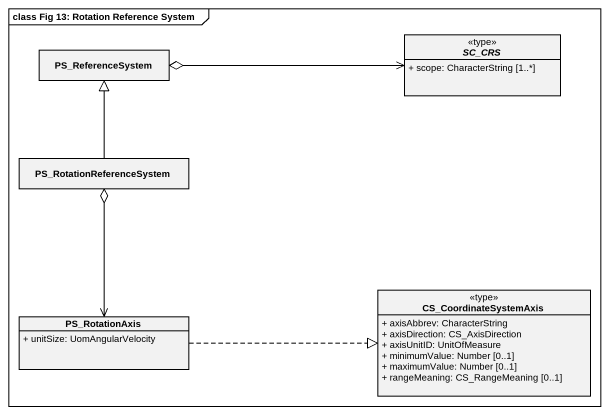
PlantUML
@startuml
mainframe class Fig 13: Rotation Reference System
hide circle
hide empty members
skinparam classAttributeIconSize 0
class PS_ReferenceSystem
abstract class SC_CRS <<type>> {
  + scope: CharacterString [1..*]
}
class PS_RotationReferenceSystem
class CS_CoordinateSystemAxis <<type>> {
  + axisAbbrev: CharacterString
  + axisDirection: CS_AxisDirection
  + axisUnitID: UnitOfMeasure
  + minimumValue: Number [0..1]
  + maximumValue: Number [0..1]
  + rangeMeaning: CS_RangeMeaning [0..1]
}
class PS_RotationAxis {
  + unitSize: UomAngularVelocity
}
PS_ReferenceSystem o-right-> SC_CRS
PS_RotationReferenceSystem -up-|> PS_ReferenceSystem
PS_RotationReferenceSystem o--> PS_RotationAxis
PS_RotationAxis .right.|> CS_CoordinateSystemAxis
@enduml
